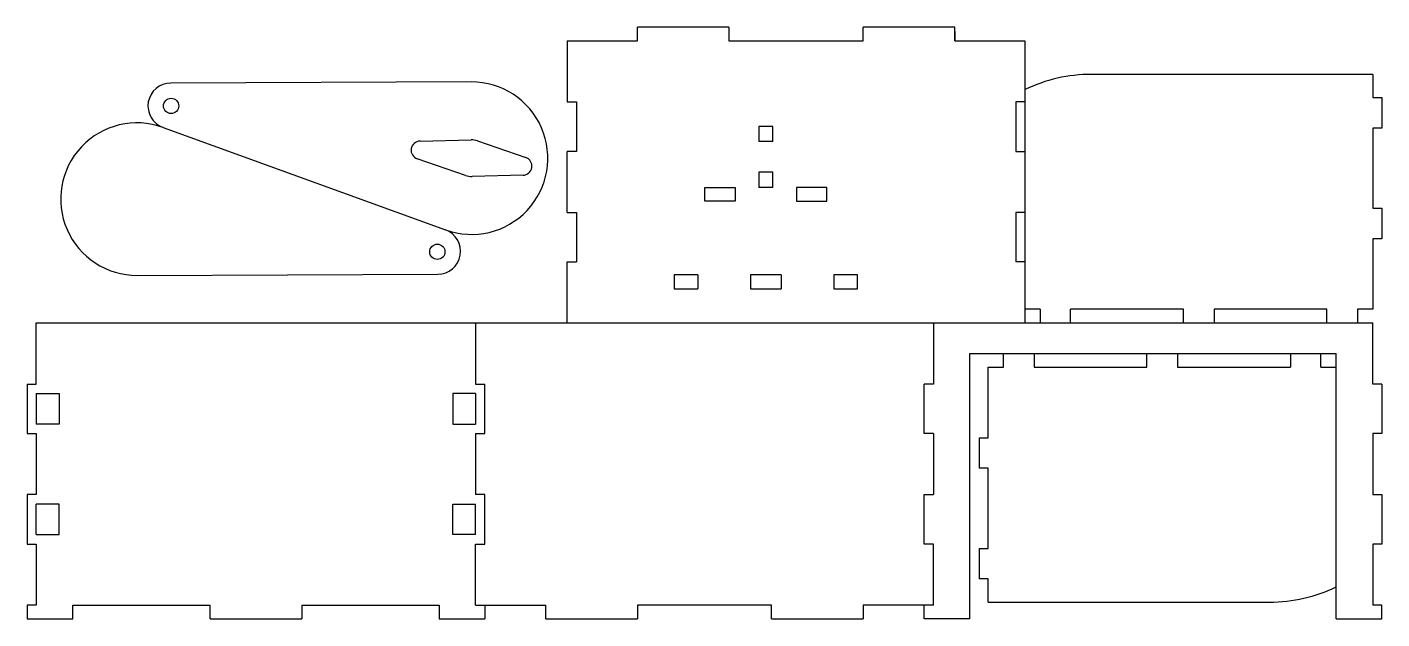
# Model space of a CAD drawing. Header units: inches. Extents: x 36 to 480, y 37 to 231.
import ezdxf

# ---------------------------------------------------------------- set-up
doc = ezdxf.new("R2010")
doc.units = ezdxf.units.IN
doc.header["$MEASUREMENT"] = 0

msp = doc.modelspace()

# ---------------------------------------------------------------- linework, layer by layer
for p, q in [((235.69, 226.11), (235.69, 230.61)), ((265.69, 230.61), (235.69, 230.61)), ((265.69, 230.61), (265.69, 226.11)), ((309.69, 226.11), (309.69, 230.61)), ((339.69, 230.61), (309.69, 230.61)), ((339.69, 226.11), (339.69, 230.61)), ((339.69, 229.11), (339.69, 226.11)), ((212.69, 226.11), (235.69, 226.11)), ((212.69, 226.11), (212.69, 206.11)), ((265.69, 226.11), (309.69, 226.11)), ((339.69, 226.11), (362.69, 226.11)), ((362.69, 226.11), (362.69, 133.61)), ((476.69, 215.11), (476.69, 207.48)), ((212.69, 206.11), (215.69, 206.11)), ((215.69, 206.11), (215.69, 189.86)), ((362.69, 206.11), (359.69, 206.11)), ((359.69, 206.11), (359.69, 189.86)), ((476.69, 207.48), (479.69, 207.48)), ((479.69, 207.48), (479.69, 197.48)), ((275.54, 198.06), (275.54, 193.06)), ((280.04, 198.06), (275.54, 198.06)), ((280.04, 193.06), (280.04, 198.06)), ((476.69, 197.48), (476.69, 171.23)), ((479.69, 197.48), (476.69, 197.48)), ((280.04, 193.06), (275.54, 193.06)), ((215.69, 189.86), (212.69, 189.86)), ((212.69, 169.86), (212.69, 189.86)), ((359.69, 189.86), (362.69, 189.86)), ((275.54, 183.06), (275.54, 178.06)), ((280.04, 183.06), (275.54, 183.06)), ((280.04, 178.06), (280.04, 183.06)), ((257.79, 173.56), (257.79, 178.06)), ((257.79, 178.06), (267.79, 178.06)), ((267.79, 178.06), (267.79, 173.56)), ((280.04, 178.06), (275.54, 178.06)), ((297.79, 178.06), (287.79, 178.06)), ((287.79, 178.06), (287.79, 173.56)), ((297.79, 173.56), (297.79, 178.06)), ((267.79, 173.56), (257.79, 173.56)), ((287.79, 173.56), (297.79, 173.56)), ((212.69, 169.86), (215.69, 169.86)), ((215.69, 169.86), (215.69, 153.61)), ((359.69, 169.86), (359.69, 153.61)), ((362.69, 169.86), (359.69, 169.86)), ((476.69, 171.23), (479.69, 171.23)), ((479.69, 171.23), (479.69, 161.23)), ((476.69, 161.23), (476.69, 138.11)), ((479.69, 161.23), (476.69, 161.23)), ((212.69, 133.61), (212.69, 153.61)), ((212.69, 153.61), (215.69, 153.61)), ((362.69, 153.61), (359.69, 153.61)), ((255.54, 149.36), (247.79, 149.36)), ((255.54, 149.36), (255.54, 144.86)), ((272.79, 149.36), (272.79, 144.86)), ((282.79, 149.36), (272.79, 149.36)), ((282.79, 149.36), (282.79, 144.86)), ((307.79, 149.36), (300.04, 149.36)), ((300.04, 149.36), (300.04, 144.86)), ((307.79, 144.86), (307.79, 149.36)), ((367.69, 138.11), (362.69, 138.11)), ((367.69, 138.11), (367.69, 133.61)), ((414.69, 138.11), (377.69, 138.11)), ((377.69, 133.61), (377.69, 138.11)), ((414.69, 133.61), (414.69, 138.11)), ((461.69, 138.11), (424.69, 138.11)), ((424.69, 138.11), (424.69, 133.61)), ((461.69, 133.61), (461.69, 138.11)), ((476.69, 138.11), (471.69, 138.11)), ((471.69, 138.11), (471.69, 133.61)), ((38.69, 113.61), (38.69, 133.61)), ((38.69, 133.61), (476.69, 133.61)), ((182.69, 133.61), (182.69, 113.61)), ((332.69, 133.61), (332.69, 113.61)), ((476.69, 113.61), (476.69, 133.61)), ((344.69, 36.61), (344.69, 123.61)), ((344.69, 123.61), (464.69, 123.61)), ((355.69, 119.11), (355.69, 123.61)), ((365.69, 123.61), (365.69, 119.11)), ((402.69, 119.11), (402.69, 123.61)), ((412.69, 123.61), (412.69, 119.11)), ((449.69, 123.61), (449.69, 119.11)), ((459.69, 119.11), (459.69, 123.61)), ((464.69, 36.61), (464.69, 123.61)), ((350.69, 119.11), (355.69, 119.11)), ((350.69, 95.98), (350.69, 119.11)), ((365.69, 119.11), (402.69, 119.11)), ((412.69, 119.11), (449.69, 119.11)), ((459.69, 119.11), (464.69, 119.11)), ((35.69, 113.61), (35.69, 97.36)), ((35.69, 113.61), (38.69, 113.61)), ((182.69, 113.61), (185.69, 113.61)), ((185.69, 97.36), (185.69, 113.61)), ((332.69, 113.61), (329.69, 113.61)), ((329.69, 97.36), (329.69, 113.61)), ((479.69, 113.61), (476.69, 113.61)), ((479.69, 113.61), (479.69, 97.36)), ((38.69, 110.48), (38.69, 100.48)), ((38.69, 110.48), (46.19, 110.48)), ((46.19, 110.48), (46.19, 100.48)), ((182.69, 110.48), (175.19, 110.48)), ((175.19, 110.48), (175.19, 100.48)), ((182.69, 110.48), (182.69, 100.48)), ((46.19, 100.48), (38.69, 100.48)), ((175.19, 100.48), (182.69, 100.48)), ((35.69, 97.36), (38.69, 97.36)), ((38.69, 97.36), (38.69, 77.36)), ((182.69, 97.36), (185.69, 97.36)), ((182.69, 97.36), (182.69, 77.36)), ((332.69, 97.36), (329.69, 97.36)), ((332.69, 97.36), (332.69, 77.36)), ((347.69, 95.98), (350.69, 95.98)), ((347.69, 95.98), (347.69, 85.98)), ((479.69, 97.36), (476.69, 97.36)), ((476.69, 97.36), (476.69, 77.36)), ((350.69, 85.98), (347.69, 85.98)), ((350.69, 59.73), (350.69, 85.98)), ((35.69, 77.36), (35.69, 61.11)), ((38.69, 77.36), (35.69, 77.36)), ((185.69, 77.36), (182.69, 77.36)), ((185.69, 61.11), (185.69, 77.36)), ((329.69, 61.11), (329.69, 77.36)), ((329.69, 77.36), (332.69, 77.36)), ((476.69, 77.36), (479.69, 77.36)), ((479.69, 77.36), (479.69, 61.11)), ((38.69, 64.23), (38.69, 74.23)), ((46.19, 74.23), (38.69, 74.23)), ((46.19, 64.23), (46.19, 74.23)), ((175.19, 64.23), (175.19, 74.23)), ((175.19, 74.23), (182.69, 74.23)), ((182.69, 64.23), (182.69, 74.23)), ((38.69, 64.23), (46.19, 64.23)), ((182.69, 64.23), (175.19, 64.23)), ((35.69, 61.11), (38.69, 61.11)), ((38.69, 61.11), (38.69, 41.11)), ((182.69, 41.11), (182.69, 61.11)), ((182.69, 61.11), (185.69, 61.11)), ((332.69, 61.11), (329.69, 61.11)), ((332.69, 41.11), (332.69, 61.11)), ((347.69, 59.73), (350.69, 59.73)), ((347.69, 59.73), (347.69, 49.73)), ((479.69, 61.11), (476.69, 61.11)), ((476.69, 61.11), (476.69, 41.11)), ((350.69, 49.73), (347.69, 49.73)), ((350.69, 42.11), (350.69, 49.73)), ((38.69, 41.11), (35.69, 41.11)), ((35.69, 41.11), (35.69, 36.61)), ((50.69, 41.11), (95.69, 41.11)), ((50.69, 36.61), (50.69, 41.11)), ((95.69, 36.61), (95.69, 41.11)), ((125.69, 41.11), (170.69, 41.11)), ((125.69, 41.11), (125.69, 36.61)), ((170.69, 41.11), (170.69, 36.61)), ((182.69, 41.11), (205.69, 41.11)), ((185.69, 41.11), (185.69, 36.61)), ((205.69, 36.61), (205.69, 41.11)), ((279.69, 41.11), (235.69, 41.11)), ((235.69, 41.11), (235.69, 36.61)), ((279.69, 36.61), (279.69, 41.11)), ((332.69, 41.11), (309.69, 41.11)), ((309.69, 41.11), (309.69, 36.61)), ((329.69, 36.61), (329.69, 41.11)), ((479.69, 41.11), (476.69, 41.11)), ((479.69, 36.61), (479.69, 41.11)), ((35.69, 36.61), (50.69, 36.61)), ((95.69, 36.61), (125.69, 36.61)), ((170.69, 36.61), (185.69, 36.61)), ((205.69, 36.61), (235.69, 36.61)), ((279.69, 36.61), (309.69, 36.61)), ((344.69, 36.61), (329.69, 36.61)), ((464.69, 36.61), (479.69, 36.61))]:
    msp.add_line(p, q)
at = {"color": 7, "linetype": 'Continuous', "lineweight": 25}
for p, q in [((476.69, 215.11), (384.48, 215.11)), ((181.24, 212.64), (82.77, 212.27)), ((80.24, 197.72), (172.81, 164.14)), ((164.46, 193.24), (181.18, 193.64)), ((183.3, 193.31), (199.11, 187.89)), ((179.37, 181.97), (163.56, 187.4)), ((198.21, 182.05), (181.5, 181.64)), ((71.81, 149.22), (170.28, 149.59)), ((247.79, 149.36), (247.79, 144.86)), ((247.79, 144.86), (255.54, 144.86)), ((272.79, 144.86), (282.79, 144.86)), ((300.04, 144.86), (307.79, 144.86)), ((350.69, 42.11), (442.9, 42.11))]:
    msp.add_line(p, q, dxfattribs=at)
for centre in [(82.89, 204.76), (170.14, 156.96)]:
    msp.add_circle(centre, 2.5)
for centre, radius, start, end in [((384.48, 165.11), 50, 90, 115.8419), ((82.8, 204.77), 7.5, 90.2141, 250.0604), ((181.34, 187.64), 25, 250.0604, 90.2141), ((71.71, 174.22), 25, 70.0604, 270.2141), ((164.54, 190.24), 3, 91.3879, 251.0596), ((181.34, 187.64), 6, 70.8929, 91.5546), ((198.14, 185.05), 3, 271.3879, 71.0596), ((181.34, 187.64), 6, 250.8929, 271.5546), ((170.25, 157.09), 7.5, 270.2141, 70.0604), ((442.9, 92.11), 50, 270, 295.8419)]:
    msp.add_arc(centre, radius, start, end, dxfattribs=at)

doc.saveas('drawing.dxf')
